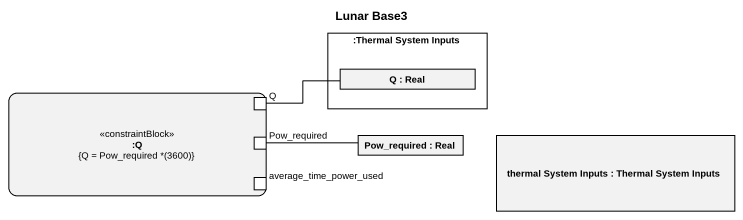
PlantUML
@startuml
title Lunar Base3
rectangle ":Thermal System Inputs" as Thermal_System_Inputs {
  rectangle "Q : Real" as Q
}
rectangle ":Q\n{Q = Pow_required *(3600)}" as Q_2 <<constraintBlock>> {
  port "Q" as Q_3
  port Pow_required
  port average_time_power_used
}
rectangle "Pow_required : Real" as Pow_required_2
rectangle "thermal System Inputs : Thermal System Inputs" as thermal_System_Inputs
Q_3 -right- Q
Pow_required -right- Pow_required_2
@enduml
